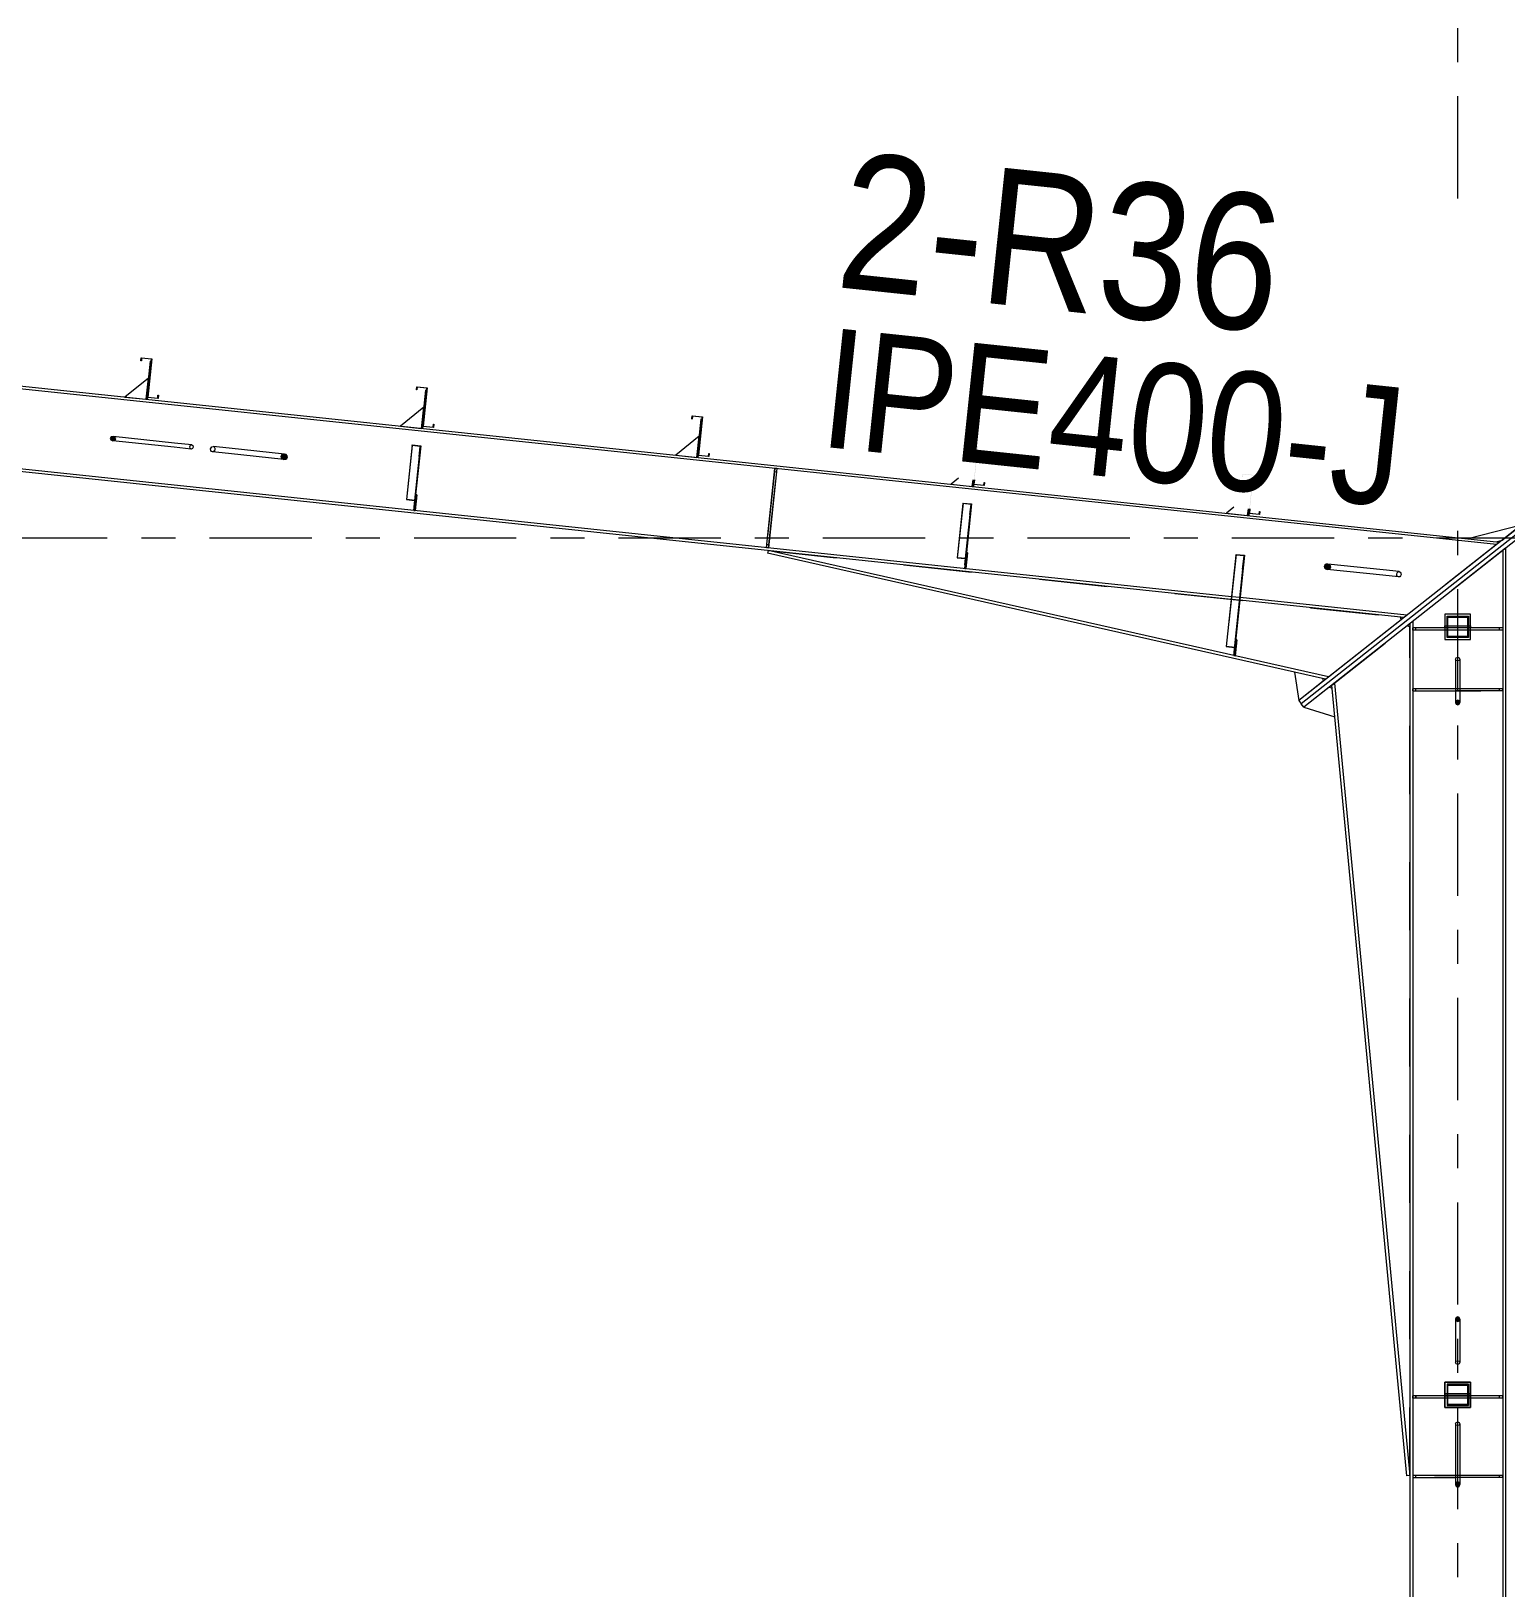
# Model space of a CAD drawing. Header units: millimetres. Extents: x -88 to 735, y -128 to 446.
# Drawn here: x 278.77 to 322.04, y 38.08 to 83.77 of the extents above; entities that cross this region are included whole.
import ezdxf

# ---------------------------------------------------------------- set-up
doc = ezdxf.new("R2010")
doc.units = ezdxf.units.MM
for name, pattern in [('XKITLINE00', [0]), ('XKITLINE02', [4, 2, -2]), ('XKITLINE03', [6, 3, -1, 1, -1])]:
    doc.linetypes.add(name, pattern=pattern)
for name, color, linetype, lineweight in [('Part', 2, 'Continuous', 0), ('PartMark', 7, 'Continuous', 0), ('S-grid', 1, 'Continuous', 0)]:
    doc.layers.add(name, color=color, linetype=linetype, lineweight=lineweight)
doc.styles.add('ARIAL', font='ARIAL.TTF')

# ---------------------------------------------------------------- blocks, each defined once
blk = doc.blocks.new('*A150')
at = {"layer": 'Part'}
blk.add_hatch(color=3, dxfattribs=at).paths.add_polyline_path([(320.625, 41.192), (320.669, 41.17), (320.688, 41.118), (320.669, 41.066), (320.625, 41.044), (320.581, 41.066), (320.563, 41.118), (320.581, 41.17)], flags=17)
blk = doc.blocks.new('*A152')
at = {"layer": 'Part'}
blk.add_hatch(color=3, dxfattribs=at).paths.add_polyline_path([(320.625, 46.043), (320.669, 46.022), (320.688, 45.974), (320.669, 45.926), (320.625, 45.906), (320.581, 45.926), (320.563, 45.974), (320.581, 46.022)], flags=17)
blk = doc.blocks.new('*A153')
at = {"layer": 'Part'}
h = blk.add_hatch(color=3, dxfattribs=at)
h.paths.add_polyline_path([(320.3125, 43.4375), (320.3125, 44.0625), (320.9375, 44.0625), (320.9375, 43.4375)], flags=17)
h.paths.add_polyline_path([(320.3375, 44.0375), (320.3375, 43.4625), (320.9125, 43.4625), (320.9125, 44.0375)])
blk = doc.blocks.new('*A154')
at = {"layer": 'Part'}
blk.add_hatch(color=3, dxfattribs=at).paths.add_polyline_path([(314.118, 68.393), (314.12, 68.414), (314.369, 68.388), (314.326, 67.976), (314.313, 67.978), (314.354, 68.368)], flags=17)
blk = doc.blocks.new('*A155')
at = {"layer": 'Part'}
blk.add_hatch(color=3, dxfattribs=at).paths.add_polyline_path([(306.108, 69.907), (306.109, 69.922), (306.358, 69.896), (306.325, 69.581), (306.312, 69.582), (306.344, 69.882)], flags=17)
blk = doc.blocks.new('*A158')
at = {"layer": 'Part'}
h = blk.add_hatch(color=3, dxfattribs=at)
h.paths.add_polyline_path([(320.313, 65.976), (320.313, 66.601), (320.938, 66.601), (320.938, 65.976)], flags=17)
h.paths.add_polyline_path([(320.338, 66.576), (320.338, 66.001), (320.913, 66.001), (320.913, 66.576)])
blk = doc.blocks.new('*A159')
at = {"layer": 'Part'}
blk.add_hatch(color=3, dxfattribs=at).paths.add_polyline_path([(281.172, 71.873), (281.228, 71.849), (281.247, 71.803), (281.219, 71.761), (281.159, 71.749), (281.104, 71.773), (281.085, 71.82), (281.113, 71.861)], flags=17)
blk = doc.blocks.new('*A160')
at = {"layer": 'Part'}
blk.add_hatch(color=3, dxfattribs=at).paths.add_polyline_path([(286.248, 71.343), (286.281, 71.311), (286.29, 71.271), (286.272, 71.233), (286.234, 71.209), (286.184, 71.203), (286.136, 71.219), (286.104, 71.251), (286.095, 71.291), (286.112, 71.329), (286.15, 71.354), (286.2, 71.359)], flags=17)
blk = doc.blocks.new('*A161')
at = {"layer": 'Part'}
blk.add_hatch(color=3, dxfattribs=at).paths.add_polyline_path([(298.639, 71.299), (298.648, 71.381), (298.659, 71.38), (298.649, 71.287), (298.338, 71.32), (298.456, 72.44), (298.168, 72.47), (298.159, 72.388), (298.148, 72.389), (298.158, 72.483), (298.469, 72.45), (298.35, 71.33)], flags=17)
blk = doc.blocks.new('*A162')
at = {"layer": 'Part'}
blk.add_hatch(color=3, dxfattribs=at).paths.add_polyline_path([(298.639, 71.299), (298.648, 71.381), (298.659, 71.38), (298.649, 71.287), (298.338, 71.32), (298.456, 72.44), (298.168, 72.47), (298.159, 72.388), (298.148, 72.389), (298.158, 72.483), (298.469, 72.45), (298.35, 71.33)], flags=17)
blk = doc.blocks.new('*A163')
at = {"layer": 'Part'}
blk.add_hatch(color=3, dxfattribs=at).paths.add_polyline_path([(290.559, 72.152), (290.567, 72.234), (290.579, 72.233), (290.569, 72.139), (290.258, 72.172), (290.376, 73.292), (290.088, 73.323), (290.079, 73.241), (290.068, 73.242), (290.078, 73.335), (290.388, 73.302), (290.27, 72.182)], flags=17)
blk = doc.blocks.new('*A164')
at = {"layer": 'Part'}
blk.add_hatch(color=3, dxfattribs=at).paths.add_polyline_path([(290.559, 72.152), (290.567, 72.234), (290.579, 72.233), (290.569, 72.139), (290.258, 72.172), (290.376, 73.292), (290.088, 73.323), (290.079, 73.241), (290.068, 73.242), (290.078, 73.335), (290.388, 73.302), (290.27, 72.182)], flags=17)
blk = doc.blocks.new('*A165')
at = {"layer": 'Part'}
blk.add_hatch(color=3, dxfattribs=at).paths.add_polyline_path([(282.479, 73.004), (282.487, 73.086), (282.498, 73.085), (282.489, 72.992), (282.178, 73.024), (282.296, 74.144), (282.007, 74.175), (281.999, 74.093), (281.988, 74.094), (281.997, 74.187), (282.308, 74.154), (282.19, 73.034)], flags=17)
blk = doc.blocks.new('*A166')
at = {"layer": 'Part'}
blk.add_hatch(color=3, dxfattribs=at).paths.add_polyline_path([(282.479, 73.004), (282.487, 73.086), (282.498, 73.085), (282.489, 72.992), (282.178, 73.024), (282.296, 74.144), (282.007, 74.175), (281.999, 74.093), (281.988, 74.094), (281.997, 74.187), (282.308, 74.154), (282.19, 73.034)], flags=17)
blk = doc.blocks.new('*A167')
at = {"layer": 'Part'}
blk.add_hatch(color=3, dxfattribs=at).paths.add_polyline_path([(289.947, 71.611), (289.949, 71.627), (290.198, 71.601), (290.164, 71.286), (290.152, 71.287), (290.184, 71.586)], flags=17)
blk = doc.blocks.new('*A168')
at = {"layer": 'Part'}
blk.add_hatch(color=3, dxfattribs=at).paths.add_polyline_path([(314.799, 69.595), (314.808, 69.677), (314.819, 69.676), (314.809, 69.583), (314.498, 69.615), (314.617, 70.735), (314.328, 70.766), (314.32, 70.684), (314.308, 70.685), (314.318, 70.778), (314.629, 70.745), (314.511, 69.625)], flags=17)
blk = doc.blocks.new('*A169')
at = {"layer": 'Part'}
blk.add_hatch(color=3, dxfattribs=at).paths.add_polyline_path([(314.799, 69.595), (314.808, 69.677), (314.819, 69.676), (314.809, 69.583), (314.498, 69.615), (314.617, 70.735), (314.328, 70.766), (314.32, 70.684), (314.308, 70.685), (314.318, 70.778), (314.629, 70.745), (314.511, 69.625)], flags=17)
blk = doc.blocks.new('*A170')
at = {"layer": 'Part'}
blk.add_hatch(color=3, dxfattribs=at).paths.add_polyline_path([(306.719, 70.447), (306.728, 70.529), (306.739, 70.528), (306.729, 70.435), (306.418, 70.468), (306.536, 71.588), (306.248, 71.618), (306.239, 71.536), (306.228, 71.537), (306.238, 71.63), (306.549, 71.598), (306.431, 70.478)], flags=17)
blk = doc.blocks.new('*A171')
at = {"layer": 'Part'}
blk.add_hatch(color=3, dxfattribs=at).paths.add_polyline_path([(306.719, 70.447), (306.728, 70.529), (306.739, 70.528), (306.729, 70.435), (306.418, 70.468), (306.536, 71.588), (306.248, 71.618), (306.239, 71.536), (306.228, 71.537), (306.238, 71.63), (306.549, 71.598), (306.431, 70.478)], flags=17)
blk = doc.blocks.new('*A172')
at = {"layer": 'Part'}
blk.add_hatch(color=3, dxfattribs=at).paths.add_polyline_path([(316.857, 68.115), (316.89, 68.083), (316.899, 68.042), (316.882, 68.005), (316.843, 67.98), (316.793, 67.975), (316.746, 67.99), (316.713, 68.023), (316.704, 68.063), (316.721, 68.1), (316.76, 68.125), (316.81, 68.13)], flags=17)
blk = doc.blocks.new('*A183')
at = {"layer": 'Part'}
blk.add_hatch(color=3, dxfattribs=at).paths.add_polyline_path([(320.625, 64.133), (320.669, 64.113), (320.688, 64.065), (320.669, 64.016), (320.625, 63.996), (320.581, 64.016), (320.563, 64.065), (320.581, 64.113)], flags=17)
blk = doc.blocks.new('*A626')
at = {"layer": 'S-grid', "color": 1, "linetype": 'XKITLINE03', "lineweight": 0}
blk.add_line((-10, 68.906), (376.661, 68.906), dxfattribs=at)
blk = doc.blocks.new('*A628')
at = {"layer": 'Part', "color": 2, "linetype": 'XKITLINE00', "lineweight": 0}
for p, q in [((321.762, 68.705), (247.527, 76.535)), ((247.536, 76.615), (321.853, 68.777)), ((313.981, 67.093), (249.588, 73.885)), ((313.99, 67.174), (249.597, 73.966)), ((319.041, 66.559), (314.23, 67.067)), ((319.132, 66.632), (314.238, 67.148))]:
    blk.add_line(p, q, dxfattribs=at)
at = {"layer": 'Part', "color": 7, "linetype": 'XKITLINE02', "lineweight": 0}
for p, q in [((321.853, 68.777), (319.041, 66.559)), ((314.238, 67.148), (313.99, 67.174)), ((314.23, 67.067), (313.981, 67.093))]:
    blk.add_line(p, q, dxfattribs=at)
blk = doc.blocks.new('*A1075')
at = {"layer": 'S-grid', "color": 1, "linetype": 'XKITLINE03', "lineweight": 0}
for p, q in [((320.625, 78.861), (320.625, 106.948)), ((320.625, -7.603), (320.625, 69.107))]:
    blk.add_line(p, q, dxfattribs=at)
blk = doc.blocks.new('*A1077')
at = {"layer": 'Part', "color": 7, "linetype": 'XKITLINE02', "lineweight": 0}
for p, q in [((322.031, 68.599), (319.219, 66.382)), ((319.306, 66.258), (319.306, 66.195)), ((321.944, 66.258), (321.944, 66.195)), ((319.306, 43.719), (319.306, 43.656)), ((321.944, 43.719), (321.944, 43.656))]:
    blk.add_line(p, q, dxfattribs=at)
at = {"layer": 'Part', "color": 2, "linetype": 'XKITLINE00', "lineweight": 0}
for p, q in [((322.031, 68.599), (322.031, 12.625)), ((321.944, 68.53), (321.944, 66.258)), ((319.219, 66.382), (319.219, 12.625)), ((319.306, 66.451), (319.306, 66.258)), ((319.306, 66.195), (319.306, 43.719)), ((321.944, 66.195), (321.944, 43.719)), ((319.306, 43.656), (319.306, 12.625)), ((321.944, 43.656), (321.944, 12.625))]:
    blk.add_line(p, q, dxfattribs=at)
blk = doc.blocks.new('*A1078')
at = {"layer": 'Part', "color": 7, "linetype": 'XKITLINE02', "lineweight": 0}
for p, q in [((316.928, 64.576), (319.146, 66.324)), ((319.146, 66.324), (319.219, 66.29)), ((319.219, 41.382), (319.219, 66.29)), ((319.219, 66.29), (319.219, 66.29)), ((319.219, 41.382), (319.219, 66.29)), ((319.219, 66.29), (319.219, 66.29))]:
    blk.add_line(p, q, dxfattribs=at)
at = {"layer": 'Part', "color": 2, "linetype": 'XKITLINE00', "lineweight": 0}
for p, q in [((319.219, 66.29), (319.146, 66.324)), ((319.132, 41.373), (316.928, 64.576)), ((317.01, 64.64), (319.219, 41.382)), ((319.219, 41.382), (319.132, 41.373))]:
    blk.add_line(p, q, dxfattribs=at)
blk = doc.blocks.new('*A1122')
at = {"layer": 'Part', "color": 7, "linetype": 'XKITLINE02', "lineweight": 0}
for p, q in [((320.581, 42.938), (320.625, 42.953)), ((320.625, 42.953), (320.669, 42.938)), ((320.563, 42.901), (320.581, 42.938)), ((320.563, 42.901), (320.563, 42.482)), ((320.581, 42.863), (320.563, 42.901)), ((320.625, 42.848), (320.581, 42.863)), ((320.669, 42.863), (320.625, 42.848)), ((320.669, 42.938), (320.688, 42.901)), ((320.688, 42.901), (320.669, 42.863)), ((320.688, 42.901), (320.688, 42.482))]:
    blk.add_line(p, q, dxfattribs=at)
at = {"layer": 'Part', "color": 2, "linetype": 'XKITLINE00', "lineweight": 0}
for p, q in [((320.563, 42.482), (320.563, 41.118)), ((320.688, 42.482), (320.688, 41.118)), ((320.581, 41.17), (320.563, 41.118)), ((320.625, 41.192), (320.581, 41.17)), ((320.669, 41.17), (320.625, 41.192)), ((320.688, 41.118), (320.669, 41.17)), ((320.563, 41.118), (320.581, 41.066)), ((320.581, 41.066), (320.625, 41.044)), ((320.625, 41.044), (320.669, 41.066)), ((320.669, 41.066), (320.688, 41.118))]:
    blk.add_line(p, q, dxfattribs=at)
blk = doc.blocks.new('*A1124')
at = {"layer": 'Part', "color": 2, "linetype": 'XKITLINE00', "lineweight": 0}
for p, q in [((320.581, 46.022), (320.563, 45.974)), ((320.563, 45.974), (320.563, 45.013)), ((320.563, 45.974), (320.581, 45.926)), ((320.625, 46.043), (320.581, 46.022)), ((320.581, 45.926), (320.625, 45.906)), ((320.669, 46.022), (320.625, 46.043)), ((320.625, 45.906), (320.669, 45.926)), ((320.688, 45.974), (320.669, 46.022)), ((320.669, 45.926), (320.688, 45.974)), ((320.688, 45.974), (320.688, 45.013))]:
    blk.add_line(p, q, dxfattribs=at)
at = {"layer": 'Part', "color": 7, "linetype": 'XKITLINE02', "lineweight": 0}
for p, q in [((320.563, 45.013), (320.563, 44.695)), ((320.688, 45.013), (320.688, 44.695)), ((320.563, 44.695), (320.581, 44.735)), ((320.581, 44.655), (320.563, 44.695)), ((320.581, 44.735), (320.625, 44.752)), ((320.625, 44.638), (320.581, 44.655)), ((320.625, 44.752), (320.669, 44.735)), ((320.669, 44.655), (320.625, 44.638)), ((320.669, 44.735), (320.688, 44.695)), ((320.688, 44.695), (320.669, 44.655))]:
    blk.add_line(p, q, dxfattribs=at)
blk = doc.blocks.new('*A1125')
at = {"layer": 'Part', "color": 7, "linetype": 'XKITLINE02', "lineweight": 0}
for p, q in [((320.9375, 44.0625), (320.3125, 44.0625)), ((320.3125, 44.0625), (320.3125, 43.4375)), ((320.3375, 44.0375), (320.9125, 44.0375)), ((320.3375, 43.4625), (320.3375, 44.0375)), ((320.9125, 44.0375), (320.9125, 43.4625)), ((320.9375, 43.4375), (320.9375, 44.0625)), ((320.3125, 43.4375), (320.9375, 43.4375)), ((320.9125, 43.4625), (320.3375, 43.4625))]:
    blk.add_line(p, q, dxfattribs=at)
blk = doc.blocks.new('*A1127')
at = {"layer": 'Part', "color": 7, "linetype": 'XKITLINE02', "lineweight": 0}
for p, q in [((321.944, 41.382), (319.306, 41.382)), ((319.306, 41.382), (319.306, 41.319)), ((321.944, 41.319), (319.306, 41.319)), ((319.4, 41.319), (319.4, 41.382)), ((321.85, 41.319), (321.85, 41.382)), ((321.944, 41.319), (321.944, 41.382))]:
    blk.add_line(p, q, dxfattribs=at)
blk = doc.blocks.new('*A1128')
at = {"layer": 'Part', "color": 2, "linetype": 'XKITLINE00', "lineweight": 0}
for p, q in [((320.563, 41.382), (319.306, 41.382)), ((319.306, 41.319), (320.563, 41.319)), ((321.944, 41.382), (320.688, 41.382)), ((321.944, 41.319), (320.688, 41.319))]:
    blk.add_line(p, q, dxfattribs=at)
at = {"layer": 'Part', "color": 7, "linetype": 'XKITLINE02', "lineweight": 0}
for p, q in [((319.306, 41.382), (319.306, 41.319)), ((319.4, 41.319), (319.4, 41.382)), ((320.688, 41.382), (320.563, 41.382)), ((320.688, 41.319), (320.563, 41.319)), ((321.85, 41.319), (321.85, 41.382)), ((321.944, 41.382), (321.944, 41.319))]:
    blk.add_line(p, q, dxfattribs=at)
blk = doc.blocks.new('*A1129')
at = {"layer": 'Part', "color": 7, "linetype": 'XKITLINE02', "lineweight": 0}
for p, q in [((321.94375, 43.71875), (319.30625, 43.71875)), ((319.30625, 43.65625), (319.30625, 43.71875)), ((321.94375, 43.65625), (319.30625, 43.65625)), ((319.4, 43.71875), (319.4, 43.65625)), ((321.85, 43.65625), (321.85, 43.71875)), ((321.94375, 43.71875), (321.94375, 43.65625))]:
    blk.add_line(p, q, dxfattribs=at)
blk = doc.blocks.new('*A1130')
at = {"layer": 'Part', "color": 7, "linetype": 'XKITLINE02', "lineweight": 0}
for p, q in [((320.25, 43.78125), (320.25, 43.71875)), ((321, 43.78125), (320.25, 43.78125)), ((320.25, 43.71875), (321, 43.71875)), ((321, 43.71875), (321, 43.78125))]:
    blk.add_line(p, q, dxfattribs=at)
blk = doc.blocks.new('*A1131')
at = {"layer": 'Part', "color": 7, "linetype": 'XKITLINE02', "lineweight": 0}
for p, q in [((320.25, 44.125), (321, 44.125)), ((320.25, 43.375), (320.25, 44.125)), ((321, 44.125), (321, 43.375)), ((321, 43.375), (320.25, 43.375))]:
    blk.add_line(p, q, dxfattribs=at)
blk = doc.blocks.new('*A1132')
at = {"layer": 'Part', "color": 2, "linetype": 'XKITLINE00', "lineweight": 0}
for p, q in [((320.25, 43.71875), (319.30625, 43.71875)), ((319.30625, 43.65625), (319.30625, 43.71875)), ((320.25, 43.65625), (319.30625, 43.65625)), ((321.94375, 43.71875), (321, 43.71875)), ((321.94375, 43.65625), (321, 43.65625)), ((321.94375, 43.71875), (321.94375, 43.65625))]:
    blk.add_line(p, q, dxfattribs=at)
at = {"layer": 'Part', "color": 7, "linetype": 'XKITLINE02', "lineweight": 0}
for p, q in [((319.4, 43.65625), (319.4, 43.71875)), ((321, 43.71875), (320.25, 43.71875)), ((321, 43.65625), (320.25, 43.65625)), ((321.85, 43.65625), (321.85, 43.71875))]:
    blk.add_line(p, q, dxfattribs=at)
blk = doc.blocks.new('*A1133')
at = {"layer": 'Part', "color": 7, "linetype": 'XKITLINE02', "lineweight": 0}
for p, q in [((320.25, 43.71875), (320.25, 43.78125)), ((320.25, 43.78125), (321, 43.78125)), ((321, 43.71875), (320.25, 43.71875)), ((321, 43.78125), (321, 43.71875))]:
    blk.add_line(p, q, dxfattribs=at)
blk = doc.blocks.new('*A1134')
at = {"layer": 'Part', "color": 2, "linetype": 'XKITLINE00', "lineweight": 0}
for p, q in [((321, 44.125), (320.25, 44.125)), ((320.25, 44.125), (320.25, 43.375)), ((321, 43.375), (321, 44.125)), ((320.25, 43.375), (321, 43.375))]:
    blk.add_line(p, q, dxfattribs=at)
blk = doc.blocks.new('*A1135')
at = {"layer": 'Part', "color": 2, "linetype": 'XKITLINE00', "lineweight": 0}
for p, q in [((320.3125, 44.0625), (320.3125, 43.4375)), ((320.3125, 44.0625), (320.9375, 44.0625)), ((320.3375, 43.4625), (320.3375, 44.0375)), ((320.3375, 44.0375), (320.9125, 44.0375)), ((320.9125, 44.0375), (320.9125, 43.4625)), ((320.9375, 44.0625), (320.9375, 43.4375)), ((320.9375, 43.4375), (320.3125, 43.4375)), ((320.9125, 43.4625), (320.3375, 43.4625))]:
    blk.add_line(p, q, dxfattribs=at)
blk = doc.blocks.new('*A1138')
at = {"layer": 'Part', "color": 2, "linetype": 'XKITLINE00', "lineweight": 0}
for p, q in [((300.394, 68.526), (300.376, 68.447)), ((316.75, 64.754), (300.376, 68.447)), ((316.832, 64.818), (300.394, 68.526)), ((316.832, 64.818), (318.967, 66.503)), ((318.948, 66.569), (318.968, 66.502)), ((318.967, 66.503), (318.948, 66.569)), ((318.968, 66.502), (318.967, 66.503))]:
    blk.add_line(p, q, dxfattribs=at)
at = {"layer": 'Part', "color": 7, "linetype": 'XKITLINE02', "lineweight": 0}
for p, q in [((300.394, 68.526), (318.948, 66.569)), ((316.75, 64.754), (318.968, 66.502))]:
    blk.add_line(p, q, dxfattribs=at)
blk = doc.blocks.new('*A1139')
at = {"layer": 'Part', "color": 2, "linetype": 'XKITLINE00', "lineweight": 0}
blk.add_line((314.059, 69.8), (313.839, 69.622), dxfattribs=at)
at = {"layer": 'Part', "color": 7, "linetype": 'XKITLINE02', "lineweight": 0}
for p, q in [((313.839, 69.622), (314.461, 69.556)), ((314.461, 69.556), (314.482, 69.755))]:
    blk.add_line(p, q, dxfattribs=at)
blk = doc.blocks.new('*A1140')
at = {"layer": 'Part', "color": 2, "linetype": 'XKITLINE00', "lineweight": 0}
for p, q in [((314.139, 65.907), (314.09, 65.441)), ((314.108, 65.91), (314.139, 65.907)), ((314.058, 65.444), (314.092, 65.758)), ((314.09, 65.441), (314.058, 65.444))]:
    blk.add_line(p, q, dxfattribs=at)
at = {"layer": 'Part', "color": 7, "linetype": 'XKITLINE02', "lineweight": 0}
for p, q in [((314.092, 65.758), (314.108, 65.91)), ((314.068, 65.537), (314.099, 65.534))]:
    blk.add_line(p, q, dxfattribs=at)
blk = doc.blocks.new('*A1141')
at = {"layer": 'Part', "color": 2, "linetype": 'XKITLINE00', "lineweight": 0}
for p, q in [((314.482, 69.755), (314.461, 69.556)), ((314.498, 69.615), (314.492, 69.553))]:
    blk.add_line(p, q, dxfattribs=at)
at = {"layer": 'Part', "color": 7, "linetype": 'XKITLINE02', "lineweight": 0}
for p, q in [((314.492, 69.553), (314.461, 69.556)), ((314.498, 69.615), (314.513, 69.752))]:
    blk.add_line(p, q, dxfattribs=at)
blk = doc.blocks.new('*A1142')
at = {"layer": 'Part', "color": 7, "linetype": 'XKITLINE02', "lineweight": 0}
for p, q in [((314.108, 65.91), (314.058, 65.444)), ((314.09, 65.441), (314.139, 65.907)), ((314.139, 65.907), (314.108, 65.91)), ((314.058, 65.444), (314.09, 65.441)), ((314.068, 65.537), (314.099, 65.534))]:
    blk.add_line(p, q, dxfattribs=at)
blk = doc.blocks.new('*A1143')
at = {"layer": 'Part', "color": 7, "linetype": 'XKITLINE02', "lineweight": 0}
for p, q in [((314.12, 68.414), (313.835, 65.712)), ((314.354, 68.368), (314.057, 65.545)), ((314.069, 65.543), (314.369, 68.388)), ((313.835, 65.712), (314.072, 65.687)), ((313.836, 65.72), (314.085, 65.694)), ((314.057, 65.545), (314.069, 65.543))]:
    blk.add_line(p, q, dxfattribs=at)
blk = doc.blocks.new('*A1144')
at = {"layer": 'Part', "color": 2, "linetype": 'XKITLINE00', "lineweight": 0}
for p, q in [((314.118, 68.393), (313.835, 65.712)), ((314.369, 68.388), (314.092, 65.758)), ((314.118, 68.393), (314.12, 68.414)), ((314.354, 68.368), (314.118, 68.393)), ((314.12, 68.414), (314.369, 68.388)), ((314.313, 67.978), (314.354, 68.368)), ((314.313, 67.978), (314.057, 65.545)), ((314.313, 67.978), (314.326, 67.976)), ((313.835, 65.712), (314.072, 65.687)), ((314.057, 65.545), (314.069, 65.543))]:
    blk.add_line(p, q, dxfattribs=at)
at = {"layer": 'Part', "color": 7, "linetype": 'XKITLINE02', "lineweight": 0}
for p, q in [((313.836, 65.72), (314.085, 65.694)), ((314.069, 65.543), (314.092, 65.758))]:
    blk.add_line(p, q, dxfattribs=at)
blk = doc.blocks.new('*A1145')
at = {"layer": 'Part', "color": 2, "linetype": 'XKITLINE00', "lineweight": 0}
blk.add_line((305.979, 70.652), (305.759, 70.474), dxfattribs=at)
at = {"layer": 'Part', "color": 7, "linetype": 'XKITLINE02', "lineweight": 0}
for p, q in [((305.759, 70.474), (306.381, 70.409)), ((306.381, 70.409), (306.402, 70.608))]:
    blk.add_line(p, q, dxfattribs=at)
blk = doc.blocks.new('*A1146')
at = {"layer": 'Part', "color": 2, "linetype": 'XKITLINE00', "lineweight": 0}
for p, q in [((306.158, 68), (306.187, 68.271)), ((306.238, 68.463), (306.189, 67.997)), ((306.207, 68.466), (306.238, 68.463))]:
    blk.add_line(p, q, dxfattribs=at)
at = {"layer": 'Part', "color": 7, "linetype": 'XKITLINE02', "lineweight": 0}
for p, q in [((306.168, 68.093), (306.199, 68.09)), ((306.187, 68.271), (306.207, 68.466)), ((306.189, 67.997), (306.158, 68))]:
    blk.add_line(p, q, dxfattribs=at)
blk = doc.blocks.new('*A1147')
at = {"layer": 'Part', "color": 2, "linetype": 'XKITLINE00', "lineweight": 0}
for p, q in [((306.402, 70.608), (306.381, 70.409)), ((306.418, 70.468), (306.412, 70.405))]:
    blk.add_line(p, q, dxfattribs=at)
at = {"layer": 'Part', "color": 7, "linetype": 'XKITLINE02', "lineweight": 0}
for p, q in [((306.412, 70.405), (306.381, 70.409)), ((306.418, 70.468), (306.433, 70.604))]:
    blk.add_line(p, q, dxfattribs=at)
blk = doc.blocks.new('*A1148')
at = {"layer": 'Part', "color": 7, "linetype": 'XKITLINE02', "lineweight": 0}
for p, q in [((306.207, 68.466), (306.158, 68)), ((306.168, 68.093), (306.199, 68.09)), ((306.189, 67.997), (306.238, 68.463)), ((306.238, 68.463), (306.207, 68.466)), ((306.158, 68), (306.189, 67.997))]:
    blk.add_line(p, q, dxfattribs=at)
blk = doc.blocks.new('*A1149')
at = {"layer": 'Part', "color": 7, "linetype": 'XKITLINE02', "lineweight": 0}
for p, q in [((306.109, 69.922), (305.94, 68.318)), ((306.344, 69.882), (306.157, 68.106)), ((306.169, 68.105), (306.358, 69.896)), ((305.94, 68.318), (306.176, 68.293)), ((305.941, 68.327), (306.19, 68.301)), ((306.157, 68.106), (306.169, 68.105))]:
    blk.add_line(p, q, dxfattribs=at)
blk = doc.blocks.new('*A1150')
at = {"layer": 'Part', "color": 2, "linetype": 'XKITLINE00', "lineweight": 0}
for p, q in [((306.108, 69.907), (305.94, 68.318)), ((306.108, 69.907), (306.109, 69.922)), ((306.344, 69.882), (306.108, 69.907)), ((306.109, 69.922), (306.358, 69.896)), ((306.312, 69.582), (306.157, 68.106)), ((306.358, 69.896), (306.187, 68.271)), ((306.312, 69.582), (306.344, 69.882)), ((306.325, 69.581), (306.312, 69.582)), ((305.94, 68.318), (306.176, 68.293)), ((306.157, 68.106), (306.169, 68.105))]:
    blk.add_line(p, q, dxfattribs=at)
at = {"layer": 'Part', "color": 7, "linetype": 'XKITLINE02', "lineweight": 0}
for p, q in [((305.941, 68.327), (306.19, 68.301)), ((306.187, 68.271), (306.169, 68.105))]:
    blk.add_line(p, q, dxfattribs=at)
blk = doc.blocks.new('*A1151')
at = {"layer": 'Part', "color": 7, "linetype": 'XKITLINE02', "lineweight": 0}
for p, q in [((316.855, 64.518), (316.113, 63.933)), ((317.017, 63.643), (316.937, 64.483))]:
    blk.add_line(p, q, dxfattribs=at)
at = {"layer": 'Part', "color": 2, "linetype": 'XKITLINE00', "lineweight": 0}
for p, q in [((316.937, 64.483), (316.855, 64.518)), ((316.113, 63.933), (317.017, 63.643))]:
    blk.add_line(p, q, dxfattribs=at)
blk = doc.blocks.new('*A1152')
at = {"layer": 'Part', "color": 2, "linetype": 'XKITLINE00', "lineweight": 0}
for p, q in [((315.835, 64.96), (315.958, 64.13)), ((316.658, 64.774), (316.676, 64.695))]:
    blk.add_line(p, q, dxfattribs=at)
at = {"layer": 'Part', "color": 7, "linetype": 'XKITLINE02', "lineweight": 0}
for p, q in [((316.658, 64.774), (315.835, 64.96)), ((316.676, 64.695), (315.958, 64.13))]:
    blk.add_line(p, q, dxfattribs=at)
blk = doc.blocks.new('*A1153')
at = {"layer": 'Part', "color": 2, "linetype": 'XKITLINE00', "lineweight": 0}
for p, q in [((322.486, 69.276), (315.958, 64.13)), ((322.564, 69.178), (316.036, 64.031)), ((322.564, 69.178), (322.486, 69.276)), ((315.958, 64.13), (316.036, 64.031))]:
    blk.add_line(p, q, dxfattribs=at)
blk = doc.blocks.new('*A1154')
at = {"layer": 'Part', "color": 2, "linetype": 'XKITLINE00', "lineweight": 0}
for p, q in [((322.564, 69.178), (316.036, 64.031)), ((322.641, 69.08), (316.113, 63.933)), ((322.641, 69.08), (322.564, 69.178)), ((316.113, 63.933), (316.036, 64.031))]:
    blk.add_line(p, q, dxfattribs=at)
blk = doc.blocks.new('*A1157')
at = {"layer": 'Part', "color": 7, "linetype": 'XKITLINE02', "lineweight": 0}
for p, q in [((321.944, 64.473), (319.306, 64.473)), ((319.306, 64.411), (319.306, 64.473)), ((319.4, 64.411), (319.4, 64.473)), ((321.85, 64.411), (321.85, 64.473)), ((321.944, 64.411), (321.944, 64.473)), ((319.306, 64.411), (321.944, 64.411))]:
    blk.add_line(p, q, dxfattribs=at)
blk = doc.blocks.new('*A1158')
at = {"layer": 'Part', "color": 2, "linetype": 'XKITLINE00', "lineweight": 0}
for p, q in [((320.563, 64.473), (319.306, 64.473)), ((321.944, 64.473), (320.688, 64.473)), ((319.306, 64.411), (320.563, 64.411)), ((321.944, 64.411), (320.688, 64.411))]:
    blk.add_line(p, q, dxfattribs=at)
at = {"layer": 'Part', "color": 7, "linetype": 'XKITLINE02', "lineweight": 0}
for p, q in [((319.306, 64.473), (319.306, 64.411)), ((319.4, 64.411), (319.4, 64.473)), ((320.688, 64.473), (320.563, 64.473)), ((321.85, 64.411), (321.85, 64.473)), ((321.944, 64.473), (321.944, 64.411)), ((320.688, 64.411), (320.563, 64.411))]:
    blk.add_line(p, q, dxfattribs=at)
blk = doc.blocks.new('*A1159')
at = {"layer": 'Part', "color": 2, "linetype": 'XKITLINE00', "lineweight": 0}
for p, q in [((322.486, 69.276), (320.921, 68.875)), ((321.76, 68.787), (321.927, 68.835))]:
    blk.add_line(p, q, dxfattribs=at)
at = {"layer": 'Part', "color": 7, "linetype": 'XKITLINE02', "lineweight": 0}
for p, q in [((321.927, 68.835), (322.486, 69.276)), ((320.921, 68.875), (321.76, 68.787))]:
    blk.add_line(p, q, dxfattribs=at)
blk = doc.blocks.new('*A1160')
at = {"layer": 'Part', "color": 2, "linetype": 'XKITLINE00', "lineweight": 0}
for p, q in [((320.25, 66.258), (319.306, 66.258)), ((319.306, 66.195), (319.306, 66.258)), ((321.944, 66.258), (321, 66.258)), ((321.944, 66.258), (321.944, 66.195)), ((320.25, 66.195), (319.306, 66.195)), ((321.944, 66.195), (321, 66.195))]:
    blk.add_line(p, q, dxfattribs=at)
at = {"layer": 'Part', "color": 7, "linetype": 'XKITLINE02', "lineweight": 0}
for p, q in [((319.4, 66.195), (319.4, 66.258)), ((321, 66.258), (320.25, 66.258)), ((321.85, 66.195), (321.85, 66.258)), ((321, 66.195), (320.25, 66.195))]:
    blk.add_line(p, q, dxfattribs=at)
blk = doc.blocks.new('*A1161')
at = {"layer": 'Part', "color": 7, "linetype": 'XKITLINE02', "lineweight": 0}
for p, q in [((320.25, 66.258), (320.25, 66.32)), ((320.25, 66.32), (321, 66.32)), ((321, 66.258), (320.25, 66.258)), ((321, 66.32), (321, 66.258))]:
    blk.add_line(p, q, dxfattribs=at)
blk = doc.blocks.new('*A1162')
at = {"layer": 'Part', "color": 2, "linetype": 'XKITLINE00', "lineweight": 0}
for p, q in [((321, 66.664), (320.25, 66.664)), ((320.25, 66.664), (320.25, 65.914)), ((321, 65.914), (321, 66.664)), ((320.25, 65.914), (321, 65.914))]:
    blk.add_line(p, q, dxfattribs=at)
blk = doc.blocks.new('*A1181')
at = {"layer": 'Part', "color": 2, "linetype": 'XKITLINE00', "lineweight": 0}
for p, q in [((320.313, 65.976), (320.313, 66.601)), ((320.313, 66.601), (320.938, 66.601)), ((320.338, 66.001), (320.338, 66.576)), ((320.338, 66.576), (320.913, 66.576)), ((320.913, 66.576), (320.913, 66.001)), ((320.938, 66.601), (320.938, 65.976)), ((320.938, 65.976), (320.313, 65.976)), ((320.913, 66.001), (320.338, 66.001))]:
    blk.add_line(p, q, dxfattribs=at)
blk = doc.blocks.new('*A1182')
at = {"layer": 'Part', "color": 2, "linetype": 'XKITLINE00', "lineweight": 0}
for p, q in [((281.113, 71.861), (281.085, 71.82)), ((281.085, 71.82), (281.104, 71.773)), ((281.104, 71.773), (281.159, 71.749)), ((281.172, 71.873), (281.113, 71.861)), ((281.159, 71.749), (281.219, 71.761)), ((282.963, 71.559), (281.159, 71.749)), ((282.976, 71.683), (281.172, 71.873)), ((281.172, 71.873), (281.228, 71.849)), ((281.219, 71.761), (281.247, 71.803)), ((281.247, 71.803), (281.228, 71.849))]:
    blk.add_line(p, q, dxfattribs=at)
at = {"layer": 'Part', "color": 7, "linetype": 'XKITLINE02', "lineweight": 0}
for p, q in [((283.463, 71.506), (282.963, 71.559)), ((283.476, 71.631), (282.976, 71.683)), ((283.422, 71.573), (283.44, 71.616)), ((283.431, 71.528), (283.422, 71.573)), ((283.463, 71.506), (283.431, 71.528)), ((283.44, 71.616), (283.476, 71.631)), ((283.498, 71.521), (283.463, 71.506)), ((283.476, 71.631), (283.508, 71.609)), ((283.517, 71.563), (283.498, 71.521)), ((283.508, 71.609), (283.517, 71.563))]:
    blk.add_line(p, q, dxfattribs=at)
blk = doc.blocks.new('*A1183')
at = {"layer": 'Part', "color": 7, "linetype": 'XKITLINE02', "lineweight": 0}
for p, q in [((284.032, 71.509), (284.044, 71.547)), ((284.036, 71.469), (284.032, 71.509)), ((284.055, 71.439), (284.036, 71.469)), ((284.044, 71.547), (284.07, 71.573)), ((284.085, 71.425), (284.055, 71.439)), ((284.07, 71.573), (284.102, 71.58)), ((284.117, 71.432), (284.085, 71.425)), ((284.555, 71.375), (284.085, 71.425)), ((284.571, 71.531), (284.102, 71.58)), ((284.102, 71.58), (284.132, 71.567)), ((284.143, 71.458), (284.117, 71.432)), ((284.132, 71.567), (284.151, 71.536)), ((284.155, 71.496), (284.143, 71.458)), ((284.151, 71.536), (284.155, 71.496))]:
    blk.add_line(p, q, dxfattribs=at)
at = {"layer": 'Part', "color": 2, "linetype": 'XKITLINE00', "lineweight": 0}
for p, q in [((286.184, 71.203), (284.555, 71.375)), ((286.2, 71.359), (284.571, 71.531)), ((286.112, 71.329), (286.095, 71.291)), ((286.095, 71.291), (286.104, 71.251)), ((286.15, 71.354), (286.112, 71.329)), ((286.2, 71.359), (286.15, 71.354)), ((286.248, 71.343), (286.2, 71.359)), ((286.281, 71.311), (286.248, 71.343)), ((286.29, 71.271), (286.281, 71.311)), ((286.104, 71.251), (286.136, 71.219)), ((286.136, 71.219), (286.184, 71.203)), ((286.184, 71.203), (286.234, 71.209)), ((286.234, 71.209), (286.272, 71.233)), ((286.272, 71.233), (286.29, 71.271))]:
    blk.add_line(p, q, dxfattribs=at)
blk = doc.blocks.new('*A1184')
at = {"layer": 'Part', "color": 2, "linetype": 'XKITLINE00', "lineweight": 0}
for p, q in [((298.148, 72.389), (298.158, 72.483)), ((298.159, 72.388), (298.148, 72.389)), ((298.158, 72.483), (298.469, 72.45)), ((298.168, 72.47), (298.159, 72.388)), ((298.456, 72.44), (298.168, 72.47)), ((298.338, 71.32), (298.456, 72.44)), ((298.469, 72.45), (298.35, 71.33)), ((298.649, 71.287), (298.338, 71.32)), ((298.35, 71.33), (298.639, 71.299)), ((298.639, 71.299), (298.648, 71.381)), ((298.648, 71.381), (298.659, 71.38)), ((298.659, 71.38), (298.649, 71.287))]:
    blk.add_line(p, q, dxfattribs=at)
blk = doc.blocks.new('*A1185')
at = {"layer": 'Part', "color": 2, "linetype": 'XKITLINE00', "lineweight": 0}
for p, q in [((298.148, 72.389), (298.158, 72.483)), ((298.159, 72.388), (298.148, 72.389)), ((298.158, 72.483), (298.469, 72.45)), ((298.168, 72.47), (298.159, 72.388)), ((298.456, 72.44), (298.168, 72.47)), ((298.338, 71.32), (298.456, 72.44)), ((298.469, 72.45), (298.35, 71.33)), ((298.649, 71.287), (298.338, 71.32)), ((298.35, 71.33), (298.639, 71.299)), ((298.639, 71.299), (298.648, 71.381)), ((298.648, 71.381), (298.659, 71.38)), ((298.659, 71.38), (298.649, 71.287))]:
    blk.add_line(p, q, dxfattribs=at)
blk = doc.blocks.new('*A1186')
at = {"layer": 'Part', "color": 2, "linetype": 'XKITLINE00', "lineweight": 0}
for p, q in [((290.068, 73.242), (290.078, 73.335)), ((290.079, 73.241), (290.068, 73.242)), ((290.078, 73.335), (290.388, 73.302)), ((290.088, 73.323), (290.079, 73.241)), ((290.376, 73.292), (290.088, 73.323)), ((290.258, 72.172), (290.376, 73.292)), ((290.388, 73.302), (290.27, 72.182)), ((290.559, 72.152), (290.567, 72.234)), ((290.567, 72.234), (290.579, 72.233)), ((290.579, 72.233), (290.569, 72.139)), ((290.569, 72.139), (290.258, 72.172)), ((290.27, 72.182), (290.559, 72.152))]:
    blk.add_line(p, q, dxfattribs=at)
blk = doc.blocks.new('*A1187')
at = {"layer": 'Part', "color": 2, "linetype": 'XKITLINE00', "lineweight": 0}
for p, q in [((290.068, 73.242), (290.078, 73.335)), ((290.079, 73.241), (290.068, 73.242)), ((290.078, 73.335), (290.388, 73.302)), ((290.088, 73.323), (290.079, 73.241)), ((290.376, 73.292), (290.088, 73.323)), ((290.258, 72.172), (290.376, 73.292)), ((290.388, 73.302), (290.27, 72.182)), ((290.559, 72.152), (290.567, 72.234)), ((290.567, 72.234), (290.579, 72.233)), ((290.579, 72.233), (290.569, 72.139)), ((290.569, 72.139), (290.258, 72.172)), ((290.27, 72.182), (290.559, 72.152))]:
    blk.add_line(p, q, dxfattribs=at)
blk = doc.blocks.new('*A1188')
at = {"layer": 'Part', "color": 2, "linetype": 'XKITLINE00', "lineweight": 0}
for p, q in [((281.988, 74.094), (281.997, 74.187)), ((281.999, 74.093), (281.988, 74.094)), ((281.997, 74.187), (282.308, 74.154)), ((282.007, 74.175), (281.999, 74.093)), ((282.296, 74.144), (282.007, 74.175)), ((282.178, 73.024), (282.296, 74.144)), ((282.308, 74.154), (282.19, 73.034)), ((282.489, 72.992), (282.178, 73.024)), ((282.19, 73.034), (282.479, 73.004)), ((282.479, 73.004), (282.487, 73.086)), ((282.487, 73.086), (282.498, 73.085)), ((282.498, 73.085), (282.489, 72.992))]:
    blk.add_line(p, q, dxfattribs=at)
blk = doc.blocks.new('*A1189')
at = {"layer": 'Part', "color": 2, "linetype": 'XKITLINE00', "lineweight": 0}
for p, q in [((281.988, 74.094), (281.997, 74.187)), ((281.999, 74.093), (281.988, 74.094)), ((281.997, 74.187), (282.308, 74.154)), ((282.007, 74.175), (281.999, 74.093)), ((282.296, 74.144), (282.007, 74.175)), ((282.178, 73.024), (282.296, 74.144)), ((282.308, 74.154), (282.19, 73.034)), ((282.489, 72.992), (282.178, 73.024)), ((282.19, 73.034), (282.479, 73.004)), ((282.479, 73.004), (282.487, 73.086)), ((282.487, 73.086), (282.498, 73.085)), ((282.498, 73.085), (282.489, 72.992))]:
    blk.add_line(p, q, dxfattribs=at)
blk = doc.blocks.new('*A1190')
at = {"layer": 'Part', "color": 2, "linetype": 'XKITLINE00', "lineweight": 0}
for p, q in [((282.258, 74.084), (282.14, 72.966)), ((282.289, 74.081), (282.258, 74.084)), ((282.178, 73.024), (282.171, 72.962))]:
    blk.add_line(p, q, dxfattribs=at)
at = {"layer": 'Part', "color": 7, "linetype": 'XKITLINE02', "lineweight": 0}
for p, q in [((282.178, 73.024), (282.289, 74.081)), ((282.171, 72.962), (282.14, 72.966))]:
    blk.add_line(p, q, dxfattribs=at)
blk = doc.blocks.new('*A1191')
at = {"layer": 'Part', "color": 2, "linetype": 'XKITLINE00', "lineweight": 0}
blk.add_line((282.206, 73.587), (281.519, 73.031), dxfattribs=at)
at = {"layer": 'Part', "color": 7, "linetype": 'XKITLINE02', "lineweight": 0}
for p, q in [((282.14, 72.966), (282.206, 73.587)), ((281.519, 73.031), (282.14, 72.966))]:
    blk.add_line(p, q, dxfattribs=at)
blk = doc.blocks.new('*A1192')
at = {"layer": 'Part', "color": 2, "linetype": 'XKITLINE00', "lineweight": 0}
for p, q in [((289.947, 71.611), (289.78, 70.022)), ((289.947, 71.611), (289.949, 71.627)), ((290.184, 71.586), (289.947, 71.611)), ((289.949, 71.627), (290.198, 71.601)), ((290.152, 71.287), (289.996, 69.811)), ((290.198, 71.601), (290.026, 69.976)), ((290.152, 71.287), (290.184, 71.586)), ((290.164, 71.286), (290.152, 71.287)), ((289.78, 70.022), (290.016, 69.997)), ((289.996, 69.811), (290.009, 69.809))]:
    blk.add_line(p, q, dxfattribs=at)
at = {"layer": 'Part', "color": 7, "linetype": 'XKITLINE02', "lineweight": 0}
for p, q in [((289.781, 70.032), (290.029, 70.006)), ((290.026, 69.976), (290.009, 69.809))]:
    blk.add_line(p, q, dxfattribs=at)
blk = doc.blocks.new('*A1193')
at = {"layer": 'Part', "color": 7, "linetype": 'XKITLINE02', "lineweight": 0}
for p, q in [((289.949, 71.627), (289.78, 70.022)), ((290.184, 71.586), (289.996, 69.811)), ((290.009, 69.809), (290.198, 71.601)), ((289.78, 70.022), (290.016, 69.997)), ((289.781, 70.032), (290.029, 70.006)), ((289.996, 69.811), (290.009, 69.809))]:
    blk.add_line(p, q, dxfattribs=at)
blk = doc.blocks.new('*A1194')
at = {"layer": 'Part', "color": 7, "linetype": 'XKITLINE02', "lineweight": 0}
for p, q in [((290.047, 70.171), (289.998, 69.705)), ((290.029, 69.701), (290.078, 70.167)), ((290.078, 70.167), (290.047, 70.171)), ((289.998, 69.705), (290.029, 69.701)), ((290.007, 69.798), (290.039, 69.795))]:
    blk.add_line(p, q, dxfattribs=at)
blk = doc.blocks.new('*A1195')
at = {"layer": 'Part', "color": 2, "linetype": 'XKITLINE00', "lineweight": 0}
for p, q in [((290.338, 73.232), (290.22, 72.113)), ((290.369, 73.229), (290.338, 73.232)), ((290.258, 72.172), (290.251, 72.11))]:
    blk.add_line(p, q, dxfattribs=at)
at = {"layer": 'Part', "color": 7, "linetype": 'XKITLINE02', "lineweight": 0}
for p, q in [((290.258, 72.172), (290.369, 73.229)), ((290.251, 72.11), (290.22, 72.113))]:
    blk.add_line(p, q, dxfattribs=at)
blk = doc.blocks.new('*A1196')
at = {"layer": 'Part', "color": 2, "linetype": 'XKITLINE00', "lineweight": 0}
for p, q in [((289.998, 69.705), (290.026, 69.976)), ((290.078, 70.167), (290.029, 69.701)), ((290.047, 70.171), (290.078, 70.167))]:
    blk.add_line(p, q, dxfattribs=at)
at = {"layer": 'Part', "color": 7, "linetype": 'XKITLINE02', "lineweight": 0}
for p, q in [((290.026, 69.976), (290.047, 70.171)), ((290.029, 69.701), (289.998, 69.705)), ((290.007, 69.798), (290.039, 69.795))]:
    blk.add_line(p, q, dxfattribs=at)
blk = doc.blocks.new('*A1197')
at = {"layer": 'Part', "color": 2, "linetype": 'XKITLINE00', "lineweight": 0}
blk.add_line((290.286, 72.735), (289.599, 72.179), dxfattribs=at)
at = {"layer": 'Part', "color": 7, "linetype": 'XKITLINE02', "lineweight": 0}
for p, q in [((290.22, 72.113), (290.286, 72.735)), ((289.599, 72.179), (290.22, 72.113))]:
    blk.add_line(p, q, dxfattribs=at)
blk = doc.blocks.new('*A1198')
at = {"layer": 'Part', "color": 2, "linetype": 'XKITLINE00', "lineweight": 0}
for p, q in [((300.34, 68.614), (300.586, 70.938)), ((300.648, 70.932), (300.403, 68.607))]:
    blk.add_line(p, q, dxfattribs=at)
at = {"layer": 'Part', "color": 7, "linetype": 'XKITLINE02', "lineweight": 0}
for p, q in [((300.576, 70.845), (300.638, 70.838)), ((300.648, 70.932), (300.586, 70.938)), ((300.403, 68.607), (300.34, 68.614)), ((300.412, 68.7), (300.35, 68.707))]:
    blk.add_line(p, q, dxfattribs=at)
blk = doc.blocks.new('*A1199')
at = {"layer": 'Part', "color": 2, "linetype": 'XKITLINE00', "lineweight": 0}
for p, q in [((298.418, 72.38), (298.3, 71.261)), ((298.45, 72.376), (298.418, 72.38)), ((298.338, 71.32), (298.332, 71.258))]:
    blk.add_line(p, q, dxfattribs=at)
at = {"layer": 'Part', "color": 7, "linetype": 'XKITLINE02', "lineweight": 0}
for p, q in [((298.338, 71.32), (298.45, 72.376)), ((298.332, 71.258), (298.3, 71.261))]:
    blk.add_line(p, q, dxfattribs=at)
blk = doc.blocks.new('*A1200')
at = {"layer": 'Part', "color": 2, "linetype": 'XKITLINE00', "lineweight": 0}
blk.add_line((298.366, 71.883), (297.679, 71.327), dxfattribs=at)
at = {"layer": 'Part', "color": 7, "linetype": 'XKITLINE02', "lineweight": 0}
for p, q in [((298.3, 71.261), (298.366, 71.883)), ((297.679, 71.327), (298.3, 71.261))]:
    blk.add_line(p, q, dxfattribs=at)
blk = doc.blocks.new('*A1201')
at = {"layer": 'Part', "color": 7, "linetype": 'XKITLINE02', "lineweight": 0}
for p, q in [((300.586, 70.938), (300.34, 68.614)), ((300.403, 68.607), (300.648, 70.932)), ((300.576, 70.845), (300.638, 70.838)), ((300.648, 70.932), (300.586, 70.938)), ((300.34, 68.614), (300.403, 68.607)), ((300.35, 68.707), (300.412, 68.7))]:
    blk.add_line(p, q, dxfattribs=at)
blk = doc.blocks.new('*A1202')
at = {"layer": 'Part', "color": 2, "linetype": 'XKITLINE00', "lineweight": 0}
for p, q in [((314.498, 69.615), (314.513, 69.752)), ((314.809, 69.583), (314.498, 69.615)), ((314.524, 69.751), (314.511, 69.625)), ((314.511, 69.625), (314.799, 69.595)), ((314.799, 69.595), (314.808, 69.677)), ((314.808, 69.677), (314.819, 69.676)), ((314.819, 69.676), (314.809, 69.583))]:
    blk.add_line(p, q, dxfattribs=at)
blk = doc.blocks.new('*A1203')
at = {"layer": 'Part', "color": 2, "linetype": 'XKITLINE00', "lineweight": 0}
for p, q in [((314.498, 69.615), (314.513, 69.752)), ((314.809, 69.583), (314.498, 69.615)), ((314.524, 69.751), (314.511, 69.625)), ((314.511, 69.625), (314.799, 69.595)), ((314.799, 69.595), (314.808, 69.677)), ((314.808, 69.677), (314.819, 69.676)), ((314.819, 69.676), (314.809, 69.583))]:
    blk.add_line(p, q, dxfattribs=at)
blk = doc.blocks.new('*A1204')
at = {"layer": 'Part', "color": 2, "linetype": 'XKITLINE00', "lineweight": 0}
for p, q in [((306.418, 70.468), (306.433, 70.604)), ((306.729, 70.435), (306.418, 70.468)), ((306.444, 70.603), (306.431, 70.478)), ((306.431, 70.478), (306.719, 70.447)), ((306.719, 70.447), (306.728, 70.529)), ((306.728, 70.529), (306.739, 70.528)), ((306.739, 70.528), (306.729, 70.435))]:
    blk.add_line(p, q, dxfattribs=at)
blk = doc.blocks.new('*A1205')
at = {"layer": 'Part', "color": 2, "linetype": 'XKITLINE00', "lineweight": 0}
for p, q in [((306.418, 70.468), (306.433, 70.604)), ((306.729, 70.435), (306.418, 70.468)), ((306.444, 70.603), (306.431, 70.478)), ((306.431, 70.478), (306.719, 70.447)), ((306.719, 70.447), (306.728, 70.529)), ((306.728, 70.529), (306.739, 70.528)), ((306.739, 70.528), (306.729, 70.435))]:
    blk.add_line(p, q, dxfattribs=at)
blk = doc.blocks.new('*A1206')
at = {"layer": 'Part', "color": 2, "linetype": 'XKITLINE00', "lineweight": 0}
for p, q in [((316.721, 68.1), (316.704, 68.063)), ((316.76, 68.125), (316.721, 68.1)), ((316.81, 68.13), (316.76, 68.125)), ((318.439, 67.958), (316.81, 68.13)), ((316.857, 68.115), (316.81, 68.13)), ((316.89, 68.083), (316.857, 68.115)), ((316.899, 68.042), (316.89, 68.083)), ((316.704, 68.063), (316.713, 68.023)), ((316.713, 68.023), (316.746, 67.99)), ((316.746, 67.99), (316.793, 67.975)), ((316.793, 67.975), (316.843, 67.98)), ((318.423, 67.803), (316.793, 67.975)), ((316.843, 67.98), (316.882, 68.005)), ((316.882, 68.005), (316.899, 68.042))]:
    blk.add_line(p, q, dxfattribs=at)
at = {"layer": 'Part', "color": 7, "linetype": 'XKITLINE02', "lineweight": 0}
for p, q in [((318.892, 67.754), (318.423, 67.803)), ((318.908, 67.909), (318.439, 67.958)), ((318.838, 67.838), (318.85, 67.876)), ((318.842, 67.798), (318.838, 67.838)), ((318.862, 67.767), (318.842, 67.798)), ((318.85, 67.876), (318.876, 67.902)), ((318.892, 67.754), (318.862, 67.767)), ((318.876, 67.902), (318.908, 67.909)), ((318.924, 67.761), (318.892, 67.754)), ((318.908, 67.909), (318.938, 67.895)), ((318.95, 67.787), (318.924, 67.761)), ((318.938, 67.895), (318.958, 67.864)), ((318.962, 67.825), (318.95, 67.787)), ((318.958, 67.864), (318.962, 67.825))]:
    blk.add_line(p, q, dxfattribs=at)
blk = doc.blocks.new('*A1217')
at = {"layer": 'Part', "color": 7, "linetype": 'XKITLINE02', "lineweight": 0}
for p, q in [((320.563, 65.344), (320.581, 65.384)), ((320.563, 65.344), (320.563, 65.026)), ((320.581, 65.304), (320.563, 65.344)), ((320.581, 65.384), (320.625, 65.401)), ((320.625, 65.401), (320.669, 65.384)), ((320.669, 65.384), (320.688, 65.344)), ((320.688, 65.344), (320.669, 65.304)), ((320.688, 65.344), (320.688, 65.026)), ((320.625, 65.287), (320.581, 65.304)), ((320.669, 65.304), (320.625, 65.287))]:
    blk.add_line(p, q, dxfattribs=at)
at = {"layer": 'Part', "color": 2, "linetype": 'XKITLINE00', "lineweight": 0}
for p, q in [((320.563, 65.026), (320.563, 64.065)), ((320.688, 65.026), (320.688, 64.065)), ((320.581, 64.113), (320.563, 64.065)), ((320.563, 64.065), (320.581, 64.016)), ((320.625, 64.133), (320.581, 64.113)), ((320.581, 64.016), (320.625, 63.996)), ((320.669, 64.113), (320.625, 64.133)), ((320.625, 63.996), (320.669, 64.016)), ((320.688, 64.065), (320.669, 64.113)), ((320.669, 64.016), (320.688, 64.065))]:
    blk.add_line(p, q, dxfattribs=at)
blk = doc.blocks.new('*A2680')
at = {"layer": 'PartMark', "color": 3, "style": 'ARIAL', "width": 0.85}
blk.add_text('2-R36', height=4, rotation=-6.0218, dxfattribs=at).set_placement((302.331, 76.266))
at = {"layer": 'PartMark', "color": 7, "style": 'ARIAL', "width": 0.85}
blk.add_text('IPE400-J', height=3.5, rotation=-6.0218, dxfattribs=at).set_placement((301.838, 71.592))

msp = doc.modelspace()

# ---------------------------------------------------------------- block references
at = {"lineweight": 0}
for name in ['*A1075', '*A2680', '*A628', '*A165', '*A166', '*A1188', '*A1189', '*A1190', '*A1191', '*A163', '*A164', '*A1186', '*A1187', '*A1195', '*A1197', '*A161', '*A162', '*A1184', '*A1185', '*A1199', '*A159', '*A1182', '*A1200', '*A1183', '*A160', '*A1192', '*A1193', '*A167', '*A170', '*A171', '*A1198', '*A1201', '*A626', '*A1145', '*A1147', '*A1204', '*A1205', '*A168', '*A169', '*A1194', '*A1196', '*A1149', '*A1150', '*A155', '*A1139', '*A1141', '*A1202', '*A1203', '*A1153', '*A1154', '*A1159', '*A1077', '*A1138', '*A1146', '*A1148', '*A1143', '*A1144', '*A154', '*A172', '*A1206', '*A1078', '*A1160', '*A1162', '*A1161', '*A158', '*A1181', '*A1140', '*A1142', '*A1217', '*A1152', '*A1151', '*A1157', '*A1158', '*A183', '*A152', '*A1124', '*A1131', '*A1134', '*A153', '*A1125', '*A1135', '*A1129', '*A1132', '*A1130', '*A1133', '*A1122', '*A1127', '*A1128', '*A150']:
    msp.add_blockref(name, (0, 0), dxfattribs=at)

doc.saveas('drawing.dxf')
